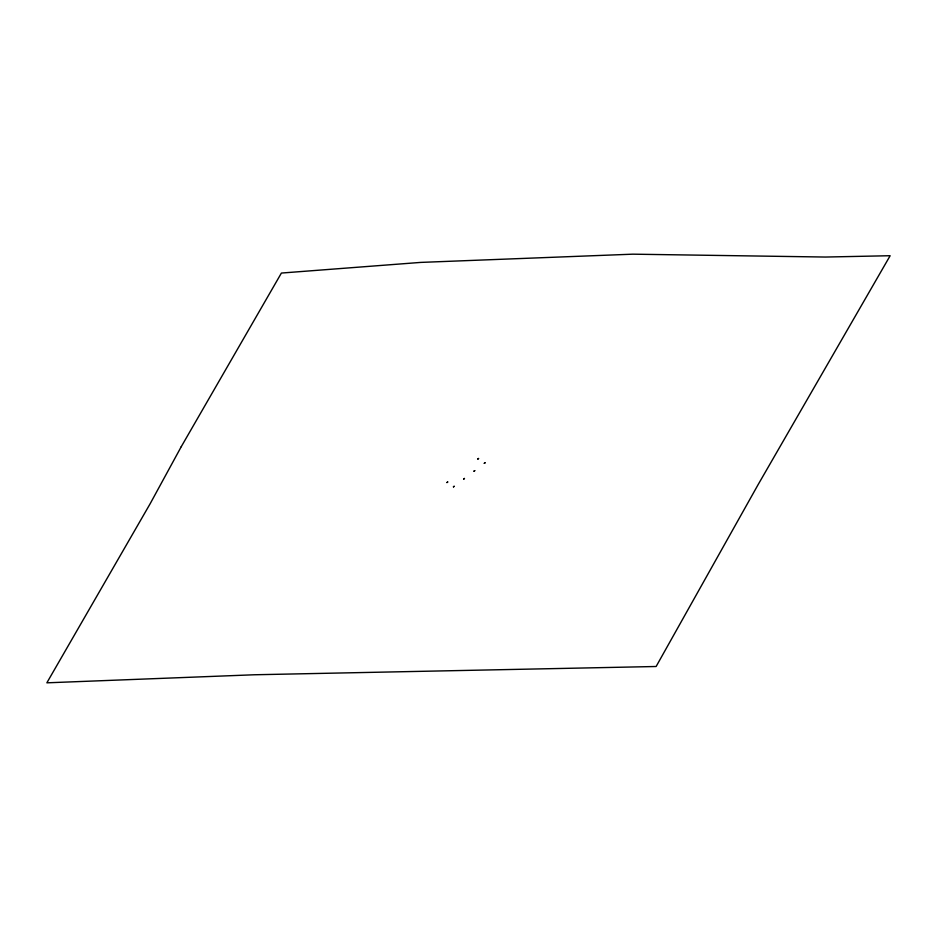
<?xml version="1.0" encoding="UTF-8"?>
<svg xmlns="http://www.w3.org/2000/svg" width="937" height="937" viewBox="0 0 937 937"><rect width="100%" height="100%" fill="white"/><g stroke="black" fill="none" stroke-linecap="round" stroke-linejoin="round"><path stroke-width="1.41" d="M181.274 446.644L150.213 503.626L46.85 682.827L254.384 674.769L656.123 666.5L758.103 484.652L890.15 255.719L825.438 257.043L632.85 254.173L420.725 262.407L281.405 273.054L181.274 446.644M447.699 481.993L446.972 482.543L447.699 481.993M478.561 458.486L477.835 459.036L478.561 458.486M454.152 486.315L453.438 486.865L454.152 486.315M464.447 478.479L463.721 479.03L464.447 478.479M474.731 470.632L474.005 471.182L474.731 470.632M485.015 462.796L484.3 463.346L485.015 462.796"/></g></svg>
